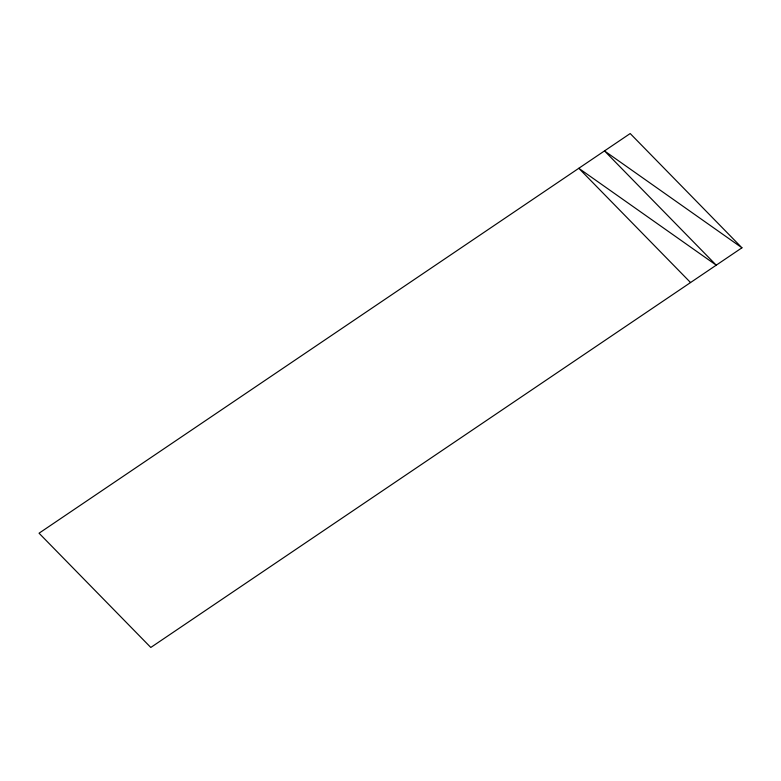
<?xml version="1.0" encoding="UTF-8"?>
<svg xmlns="http://www.w3.org/2000/svg" width="781" height="781" viewBox="0 0 781 781"><rect width="100%" height="100%" fill="white"/><g stroke="black" fill="none" stroke-linecap="round" stroke-linejoin="round"><path stroke-width="1.17" d="M741.95 247.792L150.801 647.459L39.05 533.208L630.199 133.541L741.95 247.792L604.494 150.918L716.245 265.169L578.789 168.296L690.55 282.546"/></g></svg>
